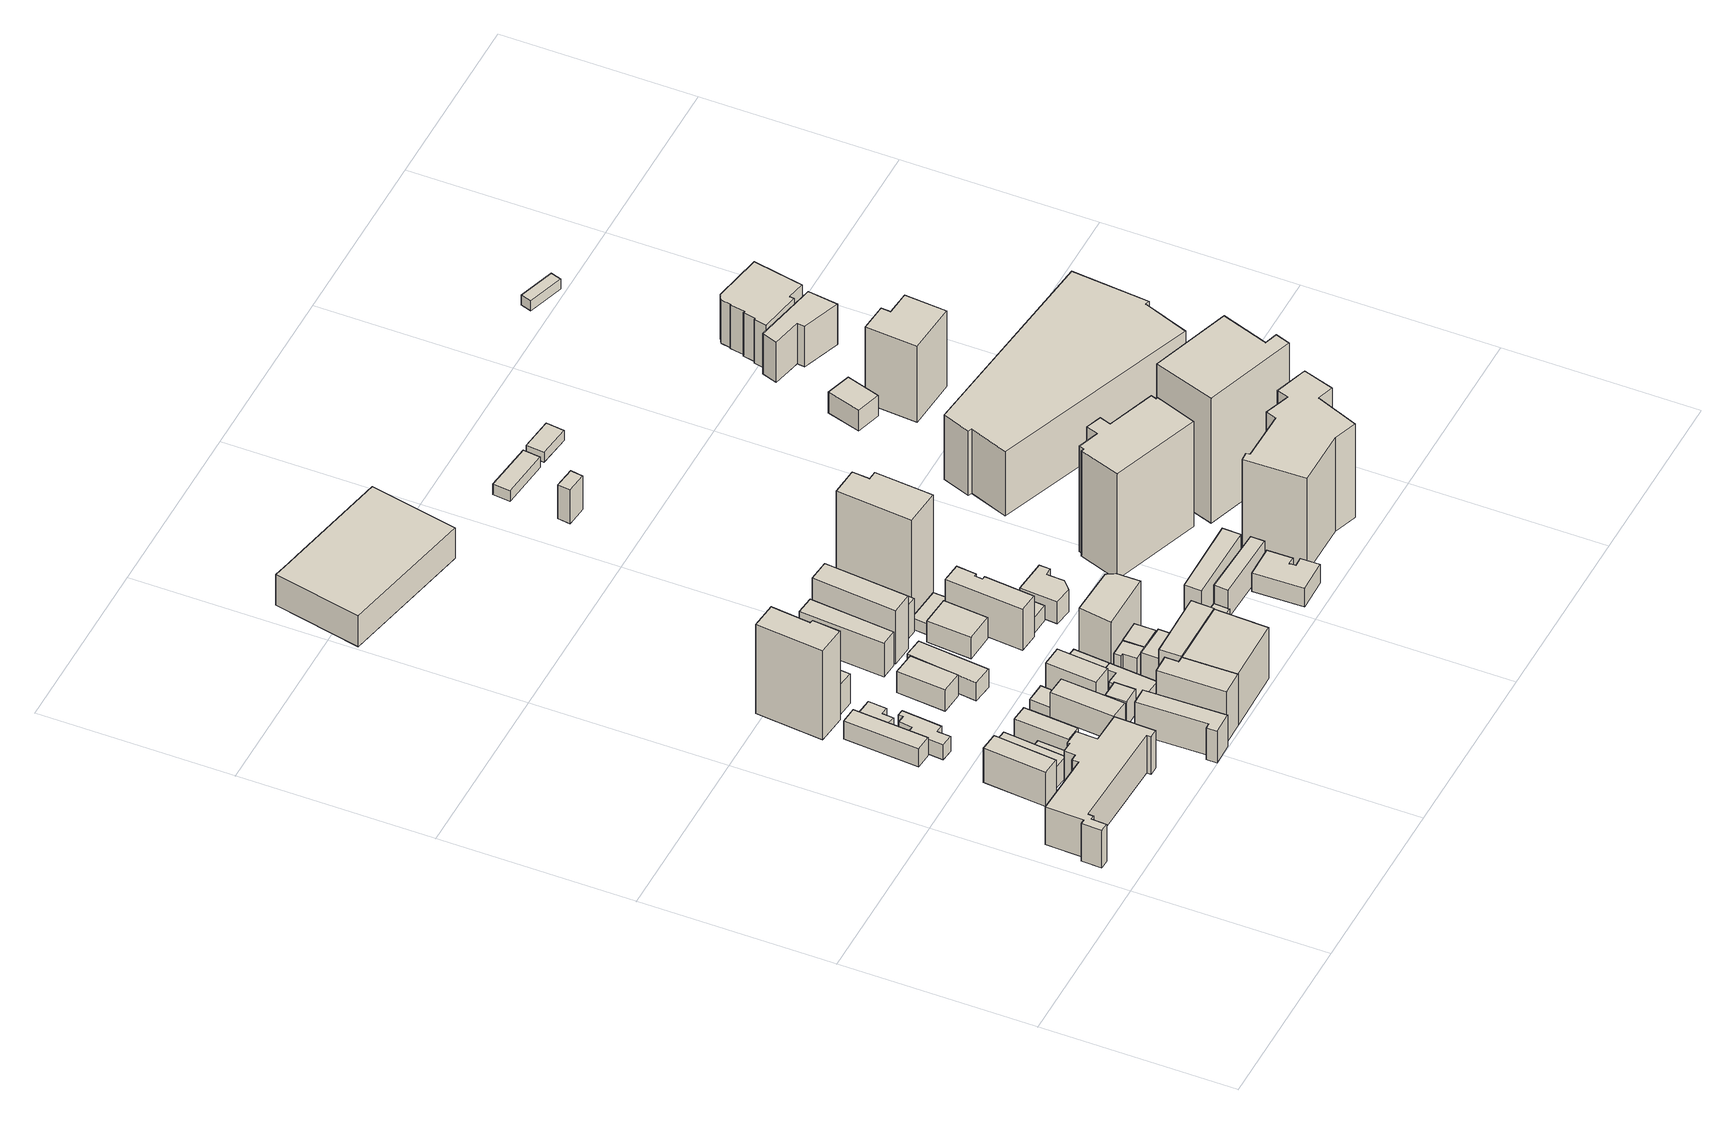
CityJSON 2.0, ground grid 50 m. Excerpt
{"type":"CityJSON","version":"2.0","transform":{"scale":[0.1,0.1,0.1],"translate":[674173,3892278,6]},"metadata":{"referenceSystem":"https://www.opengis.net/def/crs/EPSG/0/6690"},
"CityObjects":{
"building1":{"type":"Building","attributes":{"class":"3002","usage":"422","measuredHeight":11.5,"storeysAboveGround":3,"BuildingDetailAttribute.totalFloorArea":1147.74,"BuildingDetailAttribute.buildingFootprintArea":382.58,"BuildingDetailAttribute.buildingRoofEdgeArea":382.58,"BuildingDetailAttribute.urbanPlanType":"21","BuildingDetailAttribute.landUseType":"214","BuildingDetailAttribute.surveyYear":2021,"BuildingIDAttribute.prefecture":"23","BuildingIDAttribute.city":"23106"},"address":[{"country":"日本","locality":"愛知県名古屋市"}],"geometry":[{"type":"Solid","lod":"1","boundaries":[[[[0,1,2,3,4,5,6,7,8,9,10,11,12,13,14,15,16,17,18,19]],[[18,20,21,19]],[[17,22,20,18]],[[16,23,22,17]],[[15,24,23,16]],[[14,25,24,15]],[[13,26,25,14]],[[12,27,26,13]],[[11,28,27,12]],[[10,29,28,11]],[[9,30,29,10]],[[8,31,30,9]],[[7,32,31,8]],[[6,33,32,7]],[[5,34,33,6]],[[4,35,34,5]],[[3,36,35,4]],[[2,37,36,3]],[[1,38,37,2]],[[0,39,38,1]],[[19,21,39,0]],[[20,22,23,24,25,26,27,28,29,30,31,32,33,34,35,36,37,38,39,21]]]]}]},
"building2":{"type":"Building","attributes":{"class":"3001","usage":"411","measuredHeight":11.5,"storeysAboveGround":3,"BuildingDetailAttribute.totalFloorArea":236.68,"BuildingDetailAttribute.buildingFootprintArea":78.89,"BuildingDetailAttribute.buildingRoofEdgeArea":78.89,"BuildingDetailAttribute.urbanPlanType":"21","BuildingDetailAttribute.landUseType":"211","BuildingDetailAttribute.surveyYear":2021,"BuildingIDAttribute.prefecture":"23","BuildingIDAttribute.city":"23106"},"address":[{"country":"日本","locality":"愛知県名古屋市"}],"geometry":[{"type":"Solid","lod":"1","boundaries":[[[[40,41,42,43]],[[42,44,45,43]],[[41,46,44,42]],[[40,47,46,41]],[[43,45,47,40]],[[44,46,47,45]]]]}]},
"building3":{"type":"Building","attributes":{"class":"3001","usage":"411","measuredHeight":6.4,"storeysAboveGround":2,"BuildingDetailAttribute.totalFloorArea":162.41,"BuildingDetailAttribute.buildingFootprintArea":81.2,"BuildingDetailAttribute.buildingRoofEdgeArea":81.2,"BuildingDetailAttribute.urbanPlanType":"21","BuildingDetailAttribute.landUseType":"211","BuildingDetailAttribute.surveyYear":2021,"BuildingIDAttribute.prefecture":"23","BuildingIDAttribute.city":"23106"},"address":[{"country":"日本","locality":"愛知県名古屋市"}],"geometry":[{"type":"Solid","lod":"1","boundaries":[[[[48,49,50,51]],[[50,52,53,51]],[[49,54,52,50]],[[48,55,54,49]],[[51,53,55,48]],[[52,54,55,53]]]]}]},
"building4":{"type":"Building","attributes":{"class":"3001","usage":"441","measuredHeight":6.5,"storeysAboveGround":1,"BuildingDetailAttribute.totalFloorArea":85.3,"BuildingDetailAttribute.buildingFootprintArea":85.3,"BuildingDetailAttribute.buildingRoofEdgeArea":85.3,"BuildingDetailAttribute.urbanPlanType":"21","BuildingDetailAttribute.landUseType":"213","BuildingDetailAttribute.surveyYear":2021,"BuildingIDAttribute.prefecture":"23","BuildingIDAttribute.city":"23106"},"address":[{"country":"日本","locality":"愛知県名古屋市"}],"geometry":[{"type":"Solid","lod":"1","boundaries":[[[[56,57,58,59]],[[58,60,61,59]],[[57,62,60,58]],[[56,63,62,57]],[[59,61,63,56]],[[60,62,63,61]]]]}]},
"building5":{"type":"Building","attributes":{"class":"3003","usage":"422","measuredHeight":4.5,"storeysAboveGround":1,"BuildingDetailAttribute.totalFloorArea":26.8,"BuildingDetailAttribute.buildingFootprintArea":26.8,"BuildingDetailAttribute.buildingRoofEdgeArea":26.8,"BuildingDetailAttribute.urbanPlanType":"21","BuildingDetailAttribute.landUseType":"214","BuildingDetailAttribute.surveyYear":2021,"BuildingIDAttribute.prefecture":"23","BuildingIDAttribute.city":"23106"},"address":[{"country":"日本","locality":"愛知県名古屋市"}],"geometry":[{"type":"Solid","lod":"1","boundaries":[[[[64,65,66,67]],[[66,68,69,67]],[[65,70,68,66]],[[64,71,70,65]],[[67,69,71,64]],[[68,70,71,69]]]]}]},
"building6":{"type":"Building","attributes":{"class":"3001","usage":"411","measuredHeight":7.6,"storeysAboveGround":2,"BuildingDetailAttribute.totalFloorArea":111.47,"BuildingDetailAttribute.buildingFootprintArea":55.74,"BuildingDetailAttribute.buildingRoofEdgeArea":55.74,"BuildingDetailAttribute.urbanPlanType":"21","BuildingDetailAttribute.landUseType":"211","BuildingDetailAttribute.surveyYear":2021,"BuildingIDAttribute.prefecture":"23","BuildingIDAttribute.city":"23106"},"address":[{"country":"日本","locality":"愛知県名古屋市"}],"geometry":[{"type":"Solid","lod":"1","boundaries":[[[[72,73,74,75,76,77,78,79,80,81]],[[80,82,83,81]],[[79,84,82,80]],[[78,85,84,79]],[[77,86,85,78]],[[76,87,86,77]],[[75,88,87,76]],[[74,89,88,75]],[[73,90,89,74]],[[72,91,90,73]],[[81,83,91,72]],[[82,84,85,86,87,88,89,90,91,83]]]]}]},
"building7":{"type":"Building","attributes":{"class":"3001","usage":"411","measuredHeight":8.5,"storeysAboveGround":2,"BuildingDetailAttribute.totalFloorArea":123.59,"BuildingDetailAttribute.buildingFootprintArea":61.79,"BuildingDetailAttribute.buildingRoofEdgeArea":61.79,"BuildingDetailAttribute.urbanPlanType":"21","BuildingDetailAttribute.landUseType":"211","BuildingDetailAttribute.surveyYear":2021,"BuildingIDAttribute.prefecture":"23","BuildingIDAttribute.city":"23106"},"address":[{"country":"日本","locality":"愛知県名古屋市"}],"geometry":[{"type":"Solid","lod":"1","boundaries":[[[[92,93,94,95]],[[94,96,97,95]],[[93,98,96,94]],[[92,99,98,93]],[[95,97,99,92]],[[96,98,99,97]]]]}]},
"building8":{"type":"Building","attributes":{"class":"3002","usage":"412","measuredHeight":32.3,"storeysAboveGround":8,"BuildingDetailAttribute.totalFloorArea":1016.77,"BuildingDetailAttribute.buildingFootprintArea":127.1,"BuildingDetailAttribute.buildingRoofEdgeArea":127.1,"BuildingDetailAttribute.urbanPlanType":"21","BuildingDetailAttribute.landUseType":"211","BuildingDetailAttribute.surveyYear":2021,"BuildingIDAttribute.prefecture":"23","BuildingIDAttribute.city":"23106"},"address":[{"country":"日本","locality":"愛知県名古屋市"}],"geometry":[{"type":"Solid","lod":"1","boundaries":[[[[100,101,102,103,104,105]],[[104,106,107,105]],[[103,108,106,104]],[[102,109,108,103]],[[101,110,109,102]],[[100,111,110,101]],[[105,107,111,100]],[[106,108,109,110,111,107]]]]}]},
"building9":{"type":"Building","attributes":{"class":"3001","usage":"411","measuredHeight":3.4,"storeysAboveGround":2,"BuildingDetailAttribute.totalFloorArea":57.56,"BuildingDetailAttribute.buildingFootprintArea":28.78,"BuildingDetailAttribute.buildingRoofEdgeArea":28.78,"BuildingDetailAttribute.urbanPlanType":"21","BuildingDetailAttribute.landUseType":"211","BuildingDetailAttribute.surveyYear":2021,"BuildingIDAttribute.prefecture":"23","BuildingIDAttribute.city":"23106"},"address":[{"country":"日本","locality":"愛知県名古屋市"}],"geometry":[{"type":"Solid","lod":"1","boundaries":[[[[112,113,114,115,116,117]],[[116,118,119,117]],[[115,120,118,116]],[[114,121,120,115]],[[113,122,121,114]],[[112,123,122,113]],[[117,119,123,112]],[[118,120,121,122,123,119]]]]}]},
"building10":{"type":"Building","attributes":{"class":"3001","usage":"413","measuredHeight":9.7,"storeysAboveGround":2,"BuildingDetailAttribute.totalFloorArea":197.04,"BuildingDetailAttribute.buildingFootprintArea":98.52,"BuildingDetailAttribute.buildingRoofEdgeArea":98.52,"BuildingDetailAttribute.urbanPlanType":"21","BuildingDetailAttribute.landUseType":"212","BuildingDetailAttribute.surveyYear":2021,"BuildingIDAttribute.prefecture":"23","BuildingIDAttribute.city":"23106"},"address":[{"country":"日本","locality":"愛知県名古屋市"}],"geometry":[{"type":"Solid","lod":"1","boundaries":[[[[124,125,126,127,128,129]],[[128,130,131,129]],[[127,132,130,128]],[[126,133,132,127]],[[125,134,133,126]],[[124,135,134,125]],[[129,131,135,124]],[[130,132,133,134,135,131]]]]}]},
"building11":{"type":"Building","attributes":{"class":"3001","usage":"411","measuredHeight":18.2,"storeysAboveGround":3,"BuildingDetailAttribute.totalFloorArea":221.26,"BuildingDetailAttribute.buildingFootprintArea":73.75,"BuildingDetailAttribute.buildingRoofEdgeArea":73.75,"BuildingDetailAttribute.urbanPlanType":"21","BuildingDetailAttribute.landUseType":"211","BuildingDetailAttribute.surveyYear":2021,"BuildingIDAttribute.prefecture":"23","BuildingIDAttribute.city":"23106"},"address":[{"country":"日本","locality":"愛知県名古屋市"}],"geometry":[{"type":"Solid","lod":"1","boundaries":[[[[136,137,138,139]],[[138,140,141,139]],[[137,142,140,138]],[[136,143,142,137]],[[139,141,143,136]],[[140,142,143,141]]]]}]},
"building12":{"type":"Building","attributes":{"class":"3001","usage":"411","measuredHeight":9.6,"storeysAboveGround":2,"BuildingDetailAttribute.totalFloorArea":174.64,"BuildingDetailAttribute.buildingFootprintArea":87.32,"BuildingDetailAttribute.buildingRoofEdgeArea":87.32,"BuildingDetailAttribute.urbanPlanType":"21","BuildingDetailAttribute.landUseType":"211","BuildingDetailAttribute.surveyYear":2021,"BuildingIDAttribute.prefecture":"23","BuildingIDAttribute.city":"23106"},"address":[{"country":"日本","locality":"愛知県名古屋市"}],"geometry":[{"type":"Solid","lod":"1","boundaries":[[[[144,145,146,147]],[[146,148,149,147]],[[145,150,148,146]],[[144,151,150,145]],[[147,149,151,144]],[[148,150,151,149]]]]}]},
"building13":{"type":"Building","attributes":{"class":"3001","usage":"413","measuredHeight":7.6,"storeysAboveGround":2,"BuildingDetailAttribute.totalFloorArea":50.45,"BuildingDetailAttribute.buildingFootprintArea":25.23,"BuildingDetailAttribute.buildingRoofEdgeArea":25.23,"BuildingDetailAttribute.urbanPlanType":"21","BuildingDetailAttribute.landUseType":"212","BuildingDetailAttribute.surveyYear":2021,"BuildingIDAttribute.prefecture":"23","BuildingIDAttribute.city":"23106"},"address":[{"country":"日本","locality":"愛知県名古屋市"}],"geometry":[{"type":"Solid","lod":"1","boundaries":[[[[152,153,154,155]],[[154,156,157,155]],[[153,158,156,154]],[[152,159,158,153]],[[155,157,159,152]],[[156,158,159,157]]]]}]},
"building14":{"type":"Building","attributes":{"class":"9999","usage":"401","measuredHeight":21.7,"storeysAboveGround":4,"BuildingDetailAttribute.totalFloorArea":433.8,"BuildingDetailAttribute.buildingFootprintArea":108.45,"BuildingDetailAttribute.buildingRoofEdgeArea":452.43,"BuildingDetailAttribute.urbanPlanType":"21","BuildingDetailAttribute.landUseType":"212","BuildingDetailAttribute.surveyYear":2021,"BuildingIDAttribute.prefecture":"23","BuildingIDAttribute.city":"23106"},"address":[{"country":"日本","locality":"愛知県名古屋市"}],"geometry":[{"type":"Solid","lod":"1","boundaries":[[[[160,161,162,163,164,165]],[[164,166,167,165]],[[163,168,166,164]],[[162,169,168,163]],[[161,170,169,162]],[[160,171,170,161]],[[165,167,171,160]],[[166,168,169,170,171,167]]]]}]},
"building15":{"type":"Building","attributes":{"class":"9999","usage":"411","measuredHeight":7.6,"storeysAboveGround":1,"BuildingDetailAttribute.totalFloorArea":28.28,"BuildingDetailAttribute.buildingFootprintArea":28.28,"BuildingDetailAttribute.buildingRoofEdgeArea":28.28,"BuildingDetailAttribute.urbanPlanType":"21","BuildingDetailAttribute.landUseType":"211","BuildingDetailAttribute.surveyYear":2021,"BuildingIDAttribute.prefecture":"23","BuildingIDAttribute.city":"23106"},"address":[{"country":"日本","locality":"愛知県名古屋市"}],"geometry":[{"type":"Solid","lod":"1","boundaries":[[[[144,147,172,173]],[[172,174,175,173]],[[147,176,174,172]],[[144,177,176,147]],[[173,175,177,144]],[[174,176,177,175]]]]}]},
"building16":{"type":"Building","attributes":{"class":"3001","usage":"411","measuredHeight":8.5,"storeysAboveGround":2,"BuildingDetailAttribute.totalFloorArea":149.69,"BuildingDetailAttribute.buildingFootprintArea":74.85,"BuildingDetailAttribute.buildingRoofEdgeArea":74.85,"BuildingDetailAttribute.urbanPlanType":"21","BuildingDetailAttribute.landUseType":"211","BuildingDetailAttribute.surveyYear":2021,"BuildingIDAttribute.prefecture":"23","BuildingIDAttribute.city":"23106"},"address":[{"country":"日本","locality":"愛知県名古屋市"}],"geometry":[{"type":"Solid","lod":"1","boundaries":[[[[178,179,180,181]],[[180,182,183,181]],[[179,184,182,180]],[[178,185,184,179]],[[181,183,185,178]],[[182,184,185,183]]]]}]},
"building17":{"type":"Building","attributes":{"class":"3001","usage":"413","measuredHeight":10.7,"storeysAboveGround":3,"BuildingDetailAttribute.totalFloorArea":212.33,"BuildingDetailAttribute.buildingFootprintArea":70.78,"BuildingDetailAttribute.buildingRoofEdgeArea":70.78,"BuildingDetailAttribute.urbanPlanType":"21","BuildingDetailAttribute.landUseType":"212","BuildingDetailAttribute.surveyYear":2021,"BuildingIDAttribute.prefecture":"23","BuildingIDAttribute.city":"23106"},"address":[{"country":"日本","locality":"愛知県名古屋市"}],"geometry":[{"type":"Solid","lod":"1","boundaries":[[[[186,187,188,189]],[[188,190,191,189]],[[187,192,190,188]],[[186,193,192,187]],[[189,191,193,186]],[[190,192,193,191]]]]}]},
"building18":{"type":"Building","attributes":{"class":"3001","usage":"454","measuredHeight":6.6,"storeysAboveGround":2,"BuildingDetailAttribute.totalFloorArea":190.48,"BuildingDetailAttribute.buildingFootprintArea":95.24,"BuildingDetailAttribute.buildingRoofEdgeArea":95.24,"BuildingDetailAttribute.urbanPlanType":"21","BuildingDetailAttribute.landUseType":"223","BuildingDetailAttribute.surveyYear":2021,"BuildingIDAttribute.prefecture":"23","BuildingIDAttribute.city":"23106"},"address":[{"country":"日本","locality":"愛知県名古屋市"}],"geometry":[{"type":"Solid","lod":"1","boundaries":[[[[194,195,196,197]],[[196,198,199,197]],[[195,200,198,196]],[[194,201,200,195]],[[197,199,201,194]],[[198,200,201,199]]]]}]},
"building19":{"type":"Building","attributes":{"class":"9999","usage":"411","measuredHeight":10.7,"storeysAboveGround":1,"BuildingDetailAttribute.totalFloorArea":70.81,"BuildingDetailAttribute.buildingFootprintArea":70.81,"BuildingDetailAttribute.buildingRoofEdgeArea":124.19,"BuildingDetailAttribute.urbanPlanType":"21","BuildingDetailAttribute.landUseType":"211","BuildingDetailAttribute.surveyYear":2021,"BuildingIDAttribute.prefecture":"23","BuildingIDAttribute.city":"23106"},"address":[{"country":"日本","locality":"愛知県名古屋市"}],"geometry":[{"type":"Solid","lod":"1","boundaries":[[[[202,203,204,205,206,207,208,209]],[[208,210,211,209]],[[207,212,210,208]],[[206,213,212,207]],[[205,214,213,206]],[[204,215,214,205]],[[203,216,215,204]],[[202,217,216,203]],[[209,211,217,202]],[[210,212,213,214,215,216,217,211]]]]}]},
"building20":{"type":"Building","attributes":{"class":"3002","usage":"401","measuredHeight":21.7,"storeysAboveGround":5,"BuildingDetailAttribute.totalFloorArea":1204.54,"BuildingDetailAttribute.buildingFootprintArea":240.91,"BuildingDetailAttribute.buildingRoofEdgeArea":452.43,"BuildingDetailAttribute.urbanPlanType":"21","BuildingDetailAttribute.landUseType":"212","BuildingDetailAttribute.surveyYear":2021,"BuildingIDAttribute.prefecture":"23","BuildingIDAttribute.city":"23106"},"address":[{"country":"日本","locality":"愛知県名古屋市"}],"geometry":[{"type":"Solid","lod":"1","boundaries":[[[[165,218,219,160]],[[219,220,171,160]],[[218,221,220,219]],[[165,167,221,218]],[[160,171,167,165]],[[220,221,167,171]]]]}]},
"building21":{"type":"Building","attributes":{"class":"3002","usage":"401","measuredHeight":12.3,"storeysAboveGround":3,"BuildingDetailAttribute.totalFloorArea":305.67,"BuildingDetailAttribute.buildingFootprintArea":101.89,"BuildingDetailAttribute.buildingRoofEdgeArea":101.89,"BuildingDetailAttribute.urbanPlanType":"21","BuildingDetailAttribute.landUseType":"212","BuildingDetailAttribute.surveyYear":2021,"BuildingIDAttribute.prefecture":"23","BuildingIDAttribute.city":"23106"},"address":[{"country":"日本","locality":"愛知県名古屋市"}],"geometry":[{"type":"Solid","lod":"1","boundaries":[[[[222,223,224,225]],[[224,226,227,225]],[[223,228,226,224]],[[222,229,228,223]],[[225,227,229,222]],[[226,228,229,227]]]]}]},
"building22":{"type":"Building","attributes":{"class":"3001","usage":"411","measuredHeight":10.7,"storeysAboveGround":2,"BuildingDetailAttribute.totalFloorArea":106.76,"BuildingDetailAttribute.buildingFootprintArea":53.38,"BuildingDetailAttribute.buildingRoofEdgeArea":124.19,"BuildingDetailAttribute.urbanPlanType":"21","BuildingDetailAttribute.landUseType":"211","BuildingDetailAttribute.surveyYear":2021,"BuildingIDAttribute.prefecture":"23","BuildingIDAttribute.city":"23106"},"address":[{"country":"日本","locality":"愛知県名古屋市"}],"geometry":[{"type":"Solid","lod":"1","boundaries":[[[[208,230,231,232,209]],[[232,233,211,209]],[[231,234,233,232]],[[230,235,234,231]],[[208,210,235,230]],[[209,211,210,208]],[[233,234,235,210,211]]]]}]},
"building23":{"type":"Building","attributes":{"class":"9999","usage":"401","measuredHeight":21.7,"storeysAboveGround":5,"BuildingDetailAttribute.totalFloorArea":515.39,"BuildingDetailAttribute.buildingFootprintArea":103.08,"BuildingDetailAttribute.buildingRoofEdgeArea":452.43,"BuildingDetailAttribute.urbanPlanType":"21","BuildingDetailAttribute.landUseType":"223","BuildingDetailAttribute.surveyYear":2021,"BuildingIDAttribute.prefecture":"23","BuildingIDAttribute.city":"23106"},"address":[{"country":"日本","locality":"愛知県名古屋市"}],"geometry":[{"type":"Solid","lod":"1","boundaries":[[[[236,237,238,239]],[[238,240,241,239]],[[237,242,240,238]],[[236,243,242,237]],[[239,241,243,236]],[[240,242,243,241]]]]}]},
"building24":{"type":"Building","attributes":{"class":"3002","usage":"411","measuredHeight":10.5,"storeysAboveGround":3,"BuildingDetailAttribute.totalFloorArea":153.16,"BuildingDetailAttribute.buildingFootprintArea":51.05,"BuildingDetailAttribute.buildingRoofEdgeArea":51.05,"BuildingDetailAttribute.urbanPlanType":"21","BuildingDetailAttribute.landUseType":"211","BuildingDetailAttribute.surveyYear":2021,"BuildingIDAttribute.prefecture":"23","BuildingIDAttribute.city":"23106"},"address":[{"country":"日本","locality":"愛知県名古屋市"}],"geometry":[{"type":"Solid","lod":"1","boundaries":[[[[244,245,246,247]],[[246,248,249,247]],[[245,250,248,246]],[[244,251,250,245]],[[247,249,251,244]],[[248,250,251,249]]]]}]},
"building25":{"type":"Building","attributes":{"class":"3001","usage":"411","measuredHeight":11.6,"storeysAboveGround":1,"BuildingDetailAttribute.totalFloorArea":23.71,"BuildingDetailAttribute.buildingFootprintArea":23.71,"BuildingDetailAttribute.buildingRoofEdgeArea":57.49,"BuildingDetailAttribute.urbanPlanType":"21","BuildingDetailAttribute.landUseType":"211","BuildingDetailAttribute.surveyYear":2021,"BuildingIDAttribute.prefecture":"23","BuildingIDAttribute.city":"23106"},"address":[{"country":"日本","locality":"愛知県名古屋市"}],"geometry":[{"type":"Solid","lod":"1","boundaries":[[[[252,253,254,255,256,257]],[[256,258,259,257]],[[255,260,258,256]],[[254,261,260,255]],[[253,262,261,254]],[[252,263,262,253]],[[257,259,263,252]],[[258,260,261,262,263,259]]]]}]},
"building26":{"type":"Building","attributes":{"class":"3002","usage":"412","measuredHeight":16.3,"storeysAboveGround":5,"BuildingDetailAttribute.totalFloorArea":627.21,"BuildingDetailAttribute.buildingFootprintArea":125.44,"BuildingDetailAttribute.buildingRoofEdgeArea":125.44,"BuildingDetailAttribute.urbanPlanType":"21","BuildingDetailAttribute.landUseType":"211","BuildingDetailAttribute.surveyYear":2021,"BuildingIDAttribute.prefecture":"23","BuildingIDAttribute.city":"23106"},"address":[{"country":"日本","locality":"愛知県名古屋市中区千代田二丁目７１２"}],"geometry":[{"type":"Solid","lod":"1","boundaries":[[[[264,265,266,267]],[[266,268,269,267]],[[265,270,268,266]],[[264,271,270,265]],[[267,269,271,264]],[[268,270,271,269]]]]}]},
"building27":{"type":"Building","attributes":{"class":"3002","usage":"411","measuredHeight":6.5,"storeysAboveGround":2,"BuildingDetailAttribute.totalFloorArea":179.85,"BuildingDetailAttribute.buildingFootprintArea":89.93,"BuildingDetailAttribute.buildingRoofEdgeArea":89.93,"BuildingDetailAttribute.urbanPlanType":"21","BuildingDetailAttribute.landUseType":"211","BuildingDetailAttribute.surveyYear":2021,"BuildingIDAttribute.prefecture":"23","BuildingIDAttribute.city":"23106"},"address":[{"country":"日本","locality":"愛知県名古屋市"}],"geometry":[{"type":"Solid","lod":"1","boundaries":[[[[272,273,274,275]],[[274,276,277,275]],[[273,278,276,274]],[[272,279,278,273]],[[275,277,279,272]],[[276,278,279,277]]]]}]},
"building28":{"type":"Building","attributes":{"class":"3001","usage":"411","measuredHeight":11.6,"storeysAboveGround":2,"BuildingDetailAttribute.totalFloorArea":67.57,"BuildingDetailAttribute.buildingFootprintArea":33.78,"BuildingDetailAttribute.buildingRoofEdgeArea":57.49,"BuildingDetailAttribute.urbanPlanType":"21","BuildingDetailAttribute.landUseType":"211","BuildingDetailAttribute.surveyYear":2021,"BuildingIDAttribute.prefecture":"23","BuildingIDAttribute.city":"23106"},"address":[{"country":"日本","locality":"愛知県名古屋市"}],"geometry":[{"type":"Solid","lod":"1","boundaries":[[[[280,281,282,283]],[[282,284,285,283]],[[281,286,284,282]],[[280,287,286,281]],[[283,285,287,280]],[[284,286,287,285]]]]}]},
"building29":{"type":"Building","attributes":{"class":"3002","usage":"422","measuredHeight":13.4,"storeysAboveGround":2,"BuildingDetailAttribute.totalFloorArea":1711.5,"BuildingDetailAttribute.buildingFootprintArea":855.75,"BuildingDetailAttribute.buildingRoofEdgeArea":855.75,"BuildingDetailAttribute.urbanPlanType":"21","BuildingDetailAttribute.landUseType":"214","BuildingDetailAttribute.surveyYear":2021,"BuildingIDAttribute.prefecture":"23","BuildingIDAttribute.city":"23106"},"address":[{"country":"日本","locality":"愛知県名古屋市"}],"geometry":[{"type":"Solid","lod":"1","boundaries":[[[[288,289,290,291,292,293]],[[292,294,295,293]],[[291,296,294,292]],[[290,297,296,291]],[[289,298,297,290]],[[288,299,298,289]],[[293,295,299,288]],[[294,296,297,298,299,295]]]]}]},
"building30":{"type":"Building","attributes":{"class":"3002","usage":"411","measuredHeight":10.3,"storeysAboveGround":3,"BuildingDetailAttribute.totalFloorArea":199.29,"BuildingDetailAttribute.buildingFootprintArea":66.43,"BuildingDetailAttribute.buildingRoofEdgeArea":66.43,"BuildingDetailAttribute.urbanPlanType":"21","BuildingDetailAttribute.landUseType":"211","BuildingDetailAttribute.surveyYear":2021,"BuildingIDAttribute.prefecture":"23","BuildingIDAttribute.city":"23106"},"address":[{"country":"日本","locality":"愛知県名古屋市"}],"geometry":[{"type":"Solid","lod":"1","boundaries":[[[[300,301,302,303]],[[302,304,305,303]],[[301,306,304,302]],[[300,307,306,301]],[[303,305,307,300]],[[304,306,307,305]]]]}]},
"building31":{"type":"Building","attributes":{"class":"3002","usage":"401","measuredHeight":19.7,"storeysAboveGround":4,"BuildingDetailAttribute.totalFloorArea":492.07,"BuildingDetailAttribute.buildingFootprintArea":123.02,"BuildingDetailAttribute.buildingRoofEdgeArea":123.02,"BuildingDetailAttribute.urbanPlanType":"21","BuildingDetailAttribute.landUseType":"212","BuildingDetailAttribute.surveyYear":2021,"BuildingIDAttribute.prefecture":"23","BuildingIDAttribute.city":"23106"},"address":[{"country":"日本","locality":"愛知県名古屋市"}],"geometry":[{"type":"Solid","lod":"1","boundaries":[[[[308,309,310,311,312]],[[311,313,314,312]],[[310,315,313,311]],[[309,316,315,310]],[[308,317,316,309]],[[312,314,317,308]],[[313,315,316,317,314]]]]}]},
"building32":{"type":"Building","attributes":{"class":"3002","usage":"412","measuredHeight":12.6,"storeysAboveGround":4,"BuildingDetailAttribute.totalFloorArea":410.7,"BuildingDetailAttribute.buildingFootprintArea":102.68,"BuildingDetailAttribute.buildingRoofEdgeArea":102.68,"BuildingDetailAttribute.urbanPlanType":"21","BuildingDetailAttribute.landUseType":"211","BuildingDetailAttribute.surveyYear":2021,"BuildingIDAttribute.prefecture":"23","BuildingIDAttribute.city":"23106"},"address":[{"country":"日本","locality":"愛知県名古屋市"}],"geometry":[{"type":"Solid","lod":"1","boundaries":[[[[318,319,320,321,322,323,324,325]],[[324,326,327,325]],[[323,328,326,324]],[[322,329,328,323]],[[321,330,329,322]],[[320,331,330,321]],[[319,332,331,320]],[[318,333,332,319]],[[325,327,333,318]],[[326,328,329,330,331,332,333,327]]]]}]},
"building33":{"type":"Building","attributes":{"class":"3003","usage":"412","measuredHeight":33.4,"storeysAboveGround":1,"BuildingDetailAttribute.totalFloorArea":42.65,"BuildingDetailAttribute.buildingFootprintArea":42.65,"BuildingDetailAttribute.buildingRoofEdgeArea":42.65,"BuildingDetailAttribute.urbanPlanType":"21","BuildingDetailAttribute.landUseType":"211","BuildingDetailAttribute.surveyYear":2021,"BuildingIDAttribute.prefecture":"23","BuildingIDAttribute.city":"23106"},"address":[{"country":"日本","locality":"愛知県名古屋市"}],"geometry":[{"type":"Solid","lod":"1","boundaries":[[[[334,335,336,337,338]],[[337,339,340,338]],[[336,341,339,337]],[[335,342,341,336]],[[334,343,342,335]],[[338,340,343,334]],[[339,341,342,343,340]]]]}]},
"building34":{"type":"Building","attributes":{"class":"3001","usage":"411","measuredHeight":11.6,"storeysAboveGround":2,"BuildingDetailAttribute.totalFloorArea":169.86,"BuildingDetailAttribute.buildingFootprintArea":84.93,"BuildingDetailAttribute.buildingRoofEdgeArea":84.93,"BuildingDetailAttribute.urbanPlanType":"21","BuildingDetailAttribute.landUseType":"211","BuildingDetailAttribute.surveyYear":2021,"BuildingIDAttribute.prefecture":"23","BuildingIDAttribute.city":"23106"},"address":[{"country":"日本","locality":"愛知県名古屋市"}],"geometry":[{"type":"Solid","lod":"1","boundaries":[[[[344,345,346,347]],[[346,348,349,347]],[[345,350,348,346]],[[344,351,350,345]],[[347,349,351,344]],[[348,350,351,349]]]]}]},
"building35":{"type":"Building","attributes":{"class":"3002","usage":"412","measuredHeight":34.3,"storeysAboveGround":11,"BuildingDetailAttribute.totalFloorArea":2014.98,"BuildingDetailAttribute.buildingFootprintArea":183.18,"BuildingDetailAttribute.buildingRoofEdgeArea":183.18,"BuildingDetailAttribute.urbanPlanType":"21","BuildingDetailAttribute.landUseType":"211","BuildingDetailAttribute.surveyYear":2021,"BuildingIDAttribute.prefecture":"23","BuildingIDAttribute.city":"23106"},"address":[{"country":"日本","locality":"愛知県名古屋市中区千代田二丁目７１４"}],"geometry":[{"type":"Solid","lod":"1","boundaries":[[[[352,353,354,355,356,357]],[[356,358,359,357]],[[355,360,358,356]],[[354,361,360,355]],[[353,362,361,354]],[[352,363,362,353]],[[357,359,363,352]],[[358,360,361,362,363,359]]]]}]},
"building36":{"type":"Building","attributes":{"class":"3001","usage":"411","measuredHeight":7.6,"storeysAboveGround":1,"BuildingDetailAttribute.totalFloorArea":16.69,"BuildingDetailAttribute.buildingFootprintArea":16.69,"BuildingDetailAttribute.buildingRoofEdgeArea":16.69,"BuildingDetailAttribute.urbanPlanType":"21","BuildingDetailAttribute.landUseType":"211","BuildingDetailAttribute.surveyYear":2021,"BuildingIDAttribute.prefecture":"23","BuildingIDAttribute.city":"23106"},"address":[{"country":"日本","locality":"愛知県名古屋市"}],"geometry":[{"type":"Solid","lod":"1","boundaries":[[[[364,365,366,367,368]],[[367,369,370,368]],[[366,371,369,367]],[[365,372,371,366]],[[364,373,372,365]],[[368,370,373,364]],[[369,371,372,373,370]]]]}]},
"building37":{"type":"Building","attributes":{"class":"3001","usage":"411","measuredHeight":7.7,"storeysAboveGround":2,"BuildingDetailAttribute.totalFloorArea":144.06,"BuildingDetailAttribute.buildingFootprintArea":72.03,"BuildingDetailAttribute.buildingRoofEdgeArea":72.03,"BuildingDetailAttribute.urbanPlanType":"21","BuildingDetailAttribute.landUseType":"223","BuildingDetailAttribute.surveyYear":2021,"BuildingIDAttribute.prefecture":"23","BuildingIDAttribute.city":"23106"},"address":[{"country":"日本","locality":"愛知県名古屋市"}],"geometry":[{"type":"Solid","lod":"1","boundaries":[[[[374,375,376,377,378,379,380]],[[379,381,382,380]],[[378,383,381,379]],[[377,384,383,378]],[[376,385,384,377]],[[375,386,385,376]],[[374,387,386,375]],[[380,382,387,374]],[[381,383,384,385,386,387,382]]]]}]},
"building38":{"type":"Building","attributes":{"class":"3001","usage":"411","measuredHeight":9.4,"storeysAboveGround":3,"BuildingDetailAttribute.totalFloorArea":203.42,"BuildingDetailAttribute.buildingFootprintArea":67.81,"BuildingDetailAttribute.buildingRoofEdgeArea":67.81,"BuildingDetailAttribute.urbanPlanType":"21","BuildingDetailAttribute.landUseType":"211","BuildingDetailAttribute.surveyYear":2021,"BuildingIDAttribute.prefecture":"23","BuildingIDAttribute.city":"23106"},"address":[{"country":"日本","locality":"愛知県名古屋市"}],"geometry":[{"type":"Solid","lod":"1","boundaries":[[[[388,389,390,391]],[[390,392,393,391]],[[389,394,392,390]],[[388,395,394,389]],[[391,393,395,388]],[[392,394,395,393]]]]}]},
"building39":{"type":"Building","attributes":{"class":"3001","usage":"411","measuredHeight":9.5,"storeysAboveGround":3,"BuildingDetailAttribute.totalFloorArea":292.12,"BuildingDetailAttribute.buildingFootprintArea":97.37,"BuildingDetailAttribute.buildingRoofEdgeArea":97.37,"BuildingDetailAttribute.urbanPlanType":"21","BuildingDetailAttribute.landUseType":"211","BuildingDetailAttribute.surveyYear":2021,"BuildingIDAttribute.prefecture":"23","BuildingIDAttribute.city":"23106"},"address":[{"country":"日本","locality":"愛知県名古屋市"}],"geometry":[{"type":"Solid","lod":"1","boundaries":[[[[396,397,398,399]],[[398,400,401,399]],[[397,402,400,398]],[[396,403,402,397]],[[399,401,403,396]],[[400,402,403,401]]]]}]},
"building40":{"type":"Building","attributes":{"class":"3001","usage":"411","measuredHeight":9.6,"storeysAboveGround":3,"BuildingDetailAttribute.totalFloorArea":201.04,"BuildingDetailAttribute.buildingFootprintArea":67.01,"BuildingDetailAttribute.buildingRoofEdgeArea":67.01,"BuildingDetailAttribute.urbanPlanType":"21","BuildingDetailAttribute.landUseType":"211","BuildingDetailAttribute.surveyYear":2021,"BuildingIDAttribute.prefecture":"23","BuildingIDAttribute.city":"23106"},"address":[{"country":"日本","locality":"愛知県名古屋市"}],"geometry":[{"type":"Solid","lod":"1","boundaries":[[[[404,368,367,405]],[[367,406,407,405]],[[368,408,406,367]],[[404,409,408,368]],[[405,407,409,404]],[[406,408,409,407]]]]}]},
"building41":{"type":"Building","attributes":{"class":"3001","usage":"441","measuredHeight":7.2,"storeysAboveGround":1,"BuildingDetailAttribute.totalFloorArea":107.38,"BuildingDetailAttribute.buildingFootprintArea":107.38,"BuildingDetailAttribute.buildingRoofEdgeArea":107.38,"BuildingDetailAttribute.urbanPlanType":"21","BuildingDetailAttribute.landUseType":"213","BuildingDetailAttribute.surveyYear":2021,"BuildingIDAttribute.prefecture":"23","BuildingIDAttribute.city":"23106"},"address":[{"country":"日本","locality":"愛知県名古屋市"}],"geometry":[{"type":"Solid","lod":"1","boundaries":[[[[410,411,412,413,414,415,416,417,418]],[[417,419,420,418]],[[416,421,419,417]],[[415,422,421,416]],[[414,423,422,415]],[[413,424,423,414]],[[412,425,424,413]],[[411,426,425,412]],[[410,427,426,411]],[[418,420,427,410]],[[419,421,422,423,424,425,426,427,420]]]]}]},
"building42":{"type":"Building","attributes":{"class":"3001","usage":"461","measuredHeight":10.4,"storeysAboveGround":9999,"BuildingDetailAttribute.totalFloorArea":-9999,"BuildingDetailAttribute.buildingFootprintArea":-9999,"BuildingDetailAttribute.buildingRoofEdgeArea":17.92,"BuildingDetailAttribute.urbanPlanType":"21","BuildingDetailAttribute.landUseType":"217","BuildingDetailAttribute.surveyYear":2021,"BuildingIDAttribute.prefecture":"23","BuildingIDAttribute.city":"23106"},"geometry":[{"type":"Solid","lod":"1","boundaries":[[[[428,429,430,431]],[[430,432,433,431]],[[429,434,432,430]],[[428,435,434,429]],[[431,433,435,428]],[[432,434,435,433]]]]}]},
"building43":{"type":"Building","attributes":{"class":"3001","usage":"411","measuredHeight":7.4,"storeysAboveGround":2,"BuildingDetailAttribute.totalFloorArea":147.14,"BuildingDetailAttribute.buildingFootprintArea":73.57,"BuildingDetailAttribute.buildingRoofEdgeArea":73.57,"BuildingDetailAttribute.urbanPlanType":"21","BuildingDetailAttribute.landUseType":"211","BuildingDetailAttribute.surveyYear":2021,"BuildingIDAttribute.prefecture":"23","BuildingIDAttribute.city":"23106"},"address":[{"country":"日本","locality":"愛知県名古屋市中区千代田二丁目７１７－１"}],"geometry":[{"type":"Solid","lod":"1","boundaries":[[[[436,437,438,439]],[[438,440,441,439]],[[437,442,440,438]],[[436,443,442,437]],[[439,441,443,436]],[[440,442,443,441]]]]}]},
"building44":{"type":"Building","attributes":{"class":"3001","usage":"422","measuredHeight":6.3,"storeysAboveGround":1,"BuildingDetailAttribute.totalFloorArea":59.29,"BuildingDetailAttribute.buildingFootprintArea":59.29,"BuildingDetailAttribute.buildingRoofEdgeArea":59.29,"BuildingDetailAttribute.urbanPlanType":"21","BuildingDetailAttribute.landUseType":"214","BuildingDetailAttribute.surveyYear":2021,"BuildingIDAttribute.prefecture":"23","BuildingIDAttribute.city":"23106"},"address":[{"country":"日本","locality":"愛知県名古屋市"}],"geometry":[{"type":"Solid","lod":"1","boundaries":[[[[444,445,446,447]],[[446,448,449,447]],[[445,450,448,446]],[[444,451,450,445]],[[447,449,451,444]],[[448,450,451,449]]]]}]},
"building45":{"type":"Building","attributes":{"class":"3002","usage":"412","measuredHeight":32.4,"storeysAboveGround":11,"BuildingDetailAttribute.totalFloorArea":3620.18,"BuildingDetailAttribute.buildingFootprintArea":329.11,"BuildingDetailAttribute.buildingRoofEdgeArea":329.11,"BuildingDetailAttribute.urbanPlanType":"21","BuildingDetailAttribute.landUseType":"211","BuildingDetailAttribute.surveyYear":2021,"BuildingIDAttribute.prefecture":"23","BuildingIDAttribute.city":"23106"},"address":[{"country":"日本","locality":"愛知県名古屋市中区千代田二丁目８０１の一部"}],"geometry":[{"type":"Solid","lod":"1","boundaries":[[[[452,453,454,455,456,457,458,459,460,461,462,463]],[[462,464,465,463]],[[461,466,464,462]],[[460,467,466,461]],[[459,468,467,460]],[[458,469,468,459]],[[457,470,469,458]],[[456,471,470,457]],[[455,472,471,456]],[[454,473,472,455]],[[453,474,473,454]],[[452,475,474,453]],[[463,465,475,452]],[[464,466,467,468,469,470,471,472,473,474,475,465]]]]}]},
"building46":{"type":"Building","attributes":{"class":"3001","usage":"422","measuredHeight":6.2,"storeysAboveGround":1,"BuildingDetailAttribute.totalFloorArea":41.56,"BuildingDetailAttribute.buildingFootprintArea":41.56,"BuildingDetailAttribute.buildingRoofEdgeArea":41.56,"BuildingDetailAttribute.urbanPlanType":"21","BuildingDetailAttribute.landUseType":"214","BuildingDetailAttribute.surveyYear":2021,"BuildingIDAttribute.prefecture":"23","BuildingIDAttribute.city":"23106"},"address":[{"country":"日本","locality":"愛知県名古屋市"}],"geometry":[{"type":"Solid","lod":"1","boundaries":[[[[476,477,478,479]],[[478,480,481,479]],[[477,482,480,478]],[[476,483,482,477]],[[479,481,483,476]],[[480,482,483,481]]]]}]},
"building47":{"type":"Building","attributes":{"class":"3002","usage":"412","measuredHeight":35.8,"storeysAboveGround":10,"BuildingDetailAttribute.totalFloorArea":4485.62,"BuildingDetailAttribute.buildingFootprintArea":448.56,"BuildingDetailAttribute.buildingRoofEdgeArea":448.56,"BuildingDetailAttribute.urbanPlanType":"21","BuildingDetailAttribute.landUseType":"211","BuildingDetailAttribute.surveyYear":2021,"BuildingIDAttribute.prefecture":"23","BuildingIDAttribute.city":"23106"},"address":[{"country":"日本","locality":"愛知県名古屋市"}],"geometry":[{"type":"Solid","lod":"1","boundaries":[[[[484,485,486,487,488,489,490,491,492,493,494,495,496]],[[495,497,498,496]],[[494,499,497,495]],[[493,500,499,494]],[[492,501,500,493]],[[491,502,501,492]],[[490,503,502,491]],[[489,504,503,490]],[[488,505,504,489]],[[487,506,505,488]],[[486,507,506,487]],[[485,508,507,486]],[[484,509,508,485]],[[496,498,509,484]],[[497,499,500,501,502,503,504,505,506,507,508,509,498]]]]}]},
"building48":{"type":"Building","attributes":{"class":"9999","usage":"412","measuredHeight":38.3,"storeysAboveGround":12,"BuildingDetailAttribute.totalFloorArea":4691.72,"BuildingDetailAttribute.buildingFootprintArea":390.98,"BuildingDetailAttribute.buildingRoofEdgeArea":-9999,"BuildingDetailAttribute.urbanPlanType":"21","BuildingDetailAttribute.landUseType":"211","BuildingDetailAttribute.surveyYear":2021,"BuildingIDAttribute.prefecture":"23","BuildingIDAttribute.city":"23106"},"address":[{"country":"日本","locality":"愛知県名古屋市中区千代田二丁目８０７－１"}],"geometry":[{"type":"Solid","lod":"1","boundaries":[[[[510,511,512,513,514,515]],[[514,516,517,515]],[[513,518,516,514]],[[512,519,518,513]],[[511,520,519,512]],[[510,521,520,511]],[[515,517,521,510]],[[516,518,519,520,521,517]]]]}]},
"building49":{"type":"Building","attributes":{"class":"3001","usage":"411","measuredHeight":7.4,"storeysAboveGround":2,"BuildingDetailAttribute.totalFloorArea":123.43,"BuildingDetailAttribute.buildingFootprintArea":61.71,"BuildingDetailAttribute.buildingRoofEdgeArea":61.71,"BuildingDetailAttribute.urbanPlanType":"21","BuildingDetailAttribute.landUseType":"211","BuildingDetailAttribute.surveyYear":2021,"BuildingIDAttribute.prefecture":"23","BuildingIDAttribute.city":"23106"},"address":[{"country":"日本","locality":"愛知県名古屋市"}],"geometry":[{"type":"Solid","lod":"1","boundaries":[[[[522,523,524,525]],[[524,526,527,525]],[[523,528,526,524]],[[522,529,528,523]],[[525,527,529,522]],[[526,528,529,527]]]]}]},
"building50":{"type":"Building","attributes":{"class":"3002","usage":"422","measuredHeight":21.8,"storeysAboveGround":5,"BuildingDetailAttribute.totalFloorArea":7372.06,"BuildingDetailAttribute.buildingFootprintArea":1474.41,"BuildingDetailAttribute.buildingRoofEdgeArea":1474.41,"BuildingDetailAttribute.urbanPlanType":"21","BuildingDetailAttribute.landUseType":"214","BuildingDetailAttribute.surveyYear":2021,"BuildingIDAttribute.prefecture":"23","BuildingIDAttribute.city":"23106"},"address":[{"country":"日本","locality":"愛知県名古屋市中区千代田二丁目８０１の一部"}],"geometry":[{"type":"Solid","lod":"1","boundaries":[[[[530,531,532,533,534,535,536,537]],[[536,538,539,537]],[[535,540,538,536]],[[534,541,540,535]],[[533,542,541,534]],[[532,543,542,533]],[[531,544,543,532]],[[530,545,544,531]],[[537,539,545,530]],[[538,540,541,542,543,544,545,539]]]]}]},
"building51":{"type":"Building","attributes":{"class":"3002","usage":"412","measuredHeight":28.3,"storeysAboveGround":9,"BuildingDetailAttribute.totalFloorArea":1514.87,"BuildingDetailAttribute.buildingFootprintArea":168.32,"BuildingDetailAttribute.buildingRoofEdgeArea":168.32,"BuildingDetailAttribute.urbanPlanType":"21","BuildingDetailAttribute.landUseType":"211","BuildingDetailAttribute.surveyYear":2021,"BuildingIDAttribute.prefecture":"23","BuildingIDAttribute.city":"23106"},"address":[{"country":"日本","locality":"愛知県名古屋市"}],"geometry":[{"type":"Solid","lod":"1","boundaries":[[[[546,547,548,549,550,551]],[[550,552,553,551]],[[549,554,552,550]],[[548,555,554,549]],[[547,556,555,548]],[[546,557,556,547]],[[551,553,557,546]],[[552,554,555,556,557,553]]]]}]},
"building52":{"type":"Building","attributes":{"class":"3002","usage":"411","measuredHeight":14.4,"storeysAboveGround":3,"BuildingDetailAttribute.totalFloorArea":313.9,"BuildingDetailAttribute.buildingFootprintArea":104.63,"BuildingDetailAttribute.buildingRoofEdgeArea":104.63,"BuildingDetailAttribute.urbanPlanType":"21","BuildingDetailAttribute.landUseType":"211","BuildingDetailAttribute.surveyYear":2021,"BuildingIDAttribute.prefecture":"23","BuildingIDAttribute.city":"23106"},"address":[{"country":"日本","locality":"愛知県名古屋市"}],"geometry":[{"type":"Solid","lod":"1","boundaries":[[[[558,559,560,561,562,563]],[[562,564,565,563]],[[561,566,564,562]],[[560,567,566,561]],[[559,568,567,560]],[[558,569,568,559]],[[563,565,569,558]],[[564,566,567,568,569,565]]]]}]},
"building53":{"type":"Building","attributes":{"class":"9999","usage":"412","measuredHeight":13.4,"storeysAboveGround":5,"BuildingDetailAttribute.totalFloorArea":1066.93,"BuildingDetailAttribute.buildingFootprintArea":213.39,"BuildingDetailAttribute.buildingRoofEdgeArea":213.39,"BuildingDetailAttribute.urbanPlanType":"21","BuildingDetailAttribute.landUseType":"211","BuildingDetailAttribute.surveyYear":2021,"BuildingIDAttribute.prefecture":"23","BuildingIDAttribute.city":"23106"},"address":[{"country":"日本","locality":"愛知県名古屋市中区千代田一丁目１５０１"}],"geometry":[{"type":"Solid","lod":"1","boundaries":[[[[570,571,572,573,574,575,576,577,578,579,580,581,582]],[[581,583,584,582]],[[580,585,583,581]],[[579,586,585,580]],[[578,587,586,579]],[[577,588,587,578]],[[576,589,588,577]],[[575,590,589,576]],[[574,591,590,575]],[[573,592,591,574]],[[572,593,592,573]],[[571,594,593,572]],[[570,595,594,571]],[[582,584,595,570]],[[583,585,586,587,588,589,590,591,592,593,594,595,584]]]]}]},
"building54":{"type":"Building","attributes":{"class":"3003","usage":"422","measuredHeight":-9999,"storeysAboveGround":1,"BuildingDetailAttribute.totalFloorArea":29.32,"BuildingDetailAttribute.buildingFootprintArea":29.32,"BuildingDetailAttribute.buildingRoofEdgeArea":29.32,"BuildingDetailAttribute.urbanPlanType":"21","BuildingDetailAttribute.landUseType":"214","BuildingDetailAttribute.surveyYear":2021,"BuildingIDAttribute.prefecture":"23","BuildingIDAttribute.city":"23106"},"address":[{"country":"日本","locality":"愛知県名古屋市"}],"geometry":[{"type":"Solid","lod":"1","boundaries":[[[[596,597,598,599]],[[598,600,601,599]],[[597,602,600,598]],[[596,603,602,597]],[[599,601,603,596]],[[600,602,603,601]]]]}]}
},
"vertices":[
[316,227,5],[399,224,5],[396,119,5],[372,119,5],[372,131,5],[78,141,5],[78,127,5],[67,128,5],[65,89,5],[41,90,5],[43,142,5],[56,141,5],[59,239,5],[227,233,5],[227,250,5],[246,250,5],[247,279,5],[275,278,5],[275,284,5],[318,282,5],[275,284,120],[318,282,120],[275,278,120],[247,279,120],[246,250,120],[227,250,120],[227,233,120],[59,239,120],[56,141,120],[43,142,120],[41,90,120],[65,89,120],[67,128,120],[78,127,120],[78,141,120],[372,131,120],[372,119,120],[396,119,120],[399,224,120],[316,227,120],
[222,287,5],[174,291,5],[189,453,5],[238,449,5],[189,453,110],[238,449,110],[174,291,110],[222,287,110],
[281,290,6],[232,295,6],[247,457,6],[297,452,6],[247,457,70],[297,452,70],[232,295,70],[281,290,70],
[232,798,5],[218,604,5],[174,607,5],[188,801,5],[174,607,60],[188,801,60],[218,604,60],[232,798,60],
[331,286,5],[305,288,5],[312,388,5],[338,386,5],[312,388,35],[338,386,35],[305,288,35],[331,286,35],
[228,658,4],[244,656,4],[248,692,4],[268,689,4],[268,702,4],[285,700,4],[275,597,4],[255,599,4],[253,564,4],[220,568,4],[253,564,50],[220,568,50],[255,599,50],[275,597,50],[285,700,50],[268,702,50],[268,689,50],[248,692,50],[244,656,50],[228,658,50],
[390,445,5],[379,304,5],[335,308,5],[347,449,5],[335,308,70],[347,449,70],[379,304,70],[390,445,70],
[180,1017,7],[249,1010,7],[238,907,7],[247,906,7],[240,834,7],[163,842,7],[240,834,280],[163,842,280],[247,906,280],[238,907,280],[249,1010,280],[180,1017,280],
[246,791,6],[291,787,6],[287,740,6],[267,742,6],[265,712,6],[240,716,6],[265,712,40],[240,716,40],[267,742,40],[287,740,40],[291,787,40],[246,791,40],
[531,2,3],[471,1,3],[471,28,3],[486,29,3],[482,211,3],[527,212,3],[482,211,100],[527,212,100],[486,29,100],[471,28,100],[471,1,100],[531,2,100],
[298,836,8],[250,841,8],[263,992,8],[311,988,8],[263,992,100],[311,988,100],[250,841,100],[298,836,100],
[503,404,4],[490,238,4],[438,243,4],[451,408,4],[438,243,80],[451,408,80],[490,238,80],[503,404,80],
[543,290,4],[542,237,4],[494,237,4],[495,291,4],[494,237,80],[495,291,80],[542,237,80],[543,290,80],
[606,10,3],[541,9,3],[539,184,3],[588,185,3],[588,150,3],[604,150,3],[588,150,160],[604,150,160],[588,185,160],[539,184,160],[541,9,160],[606,10,160],
[455,461,4],[508,457,4],[455,461,34],[508,457,34],[451,408,34],[503,404,34],
[439,751,5],[427,626,5],[368,631,5],[379,757,5],[368,631,70],[379,757,70],[427,626,70],[439,751,70],
[570,445,3],[559,314,3],[505,318,3],[516,449,3],[505,318,100],[516,449,100],[559,314,100],[570,445,100],
[483,576,4],[430,582,4],[452,765,4],[502,759,4],[452,765,60],[502,759,60],[430,582,60],[483,576,60],
[625,220,3],[549,227,3],[553,275,3],[573,274,3],[577,320,3],[612,318,3],[614,347,3],[636,345,3],[614,347,40],[636,345,40],[612,318,40],[577,320,40],[573,274,40],[553,275,40],[549,227,40],[625,220,40],
[781,151,3],[776,13,3],[776,13,160],[781,151,160],
[457,800,7],[412,804,7],[429,1023,7],[477,1018,7],[429,1023,110],[477,1018,110],[412,804,110],[457,800,110],
[579,350,3],[587,443,3],[644,438,3],[644,438,40],[587,443,40],[579,350,40],
[604,150,4],[603,207,4],[783,210,4],[781,151,4],[783,210,162],[781,151,162],[603,207,162],[604,150,162],
[724,209,5],[636,208,5],[638,268,5],[726,265,5],[638,268,100],[726,265,100],[636,208,100],[724,209,100],
[688,281,4],[647,281,4],[647,317,4],[639,317,4],[639,336,4],[687,336,4],[639,336,70],[687,336,70],[639,317,70],[647,317,70],[647,281,70],[688,281,70],
[520,793,7],[463,798,7],[483,1016,7],[540,1011,7],[483,1016,170],[540,1011,170],[463,798,170],[520,793,170],
[629,645,5],[552,651,5],[561,766,5],[639,760,5],[561,766,70],[639,760,70],[552,651,70],[629,645,70],
[687,336,5],[749,336,5],[749,281,5],[688,281,5],[749,281,71],[688,281,71],[749,336,71],[687,336,71],
[100,2145,6],[129,2139,6],[413,2080,6],[366,1852,6],[6,1927,6],[54,2155,6],[6,1927,100],[54,2155,100],[366,1852,100],[413,2080,100],[129,2139,100],[100,2145,100],
[578,805,7],[533,809,7],[548,960,7],[590,956,7],[548,960,110],[590,956,110],[533,809,110],[578,805,110],
[783,424,3],[796,402,3],[796,341,3],[642,344,3],[655,430,3],[642,344,160],[655,430,160],[796,341,160],[796,402,160],[783,424,160],
[691,703,4],[684,703,4],[682,683,4],[691,682,4],[679,553,4],[627,558,4],[645,759,4],[696,754,4],[645,759,130],[696,754,130],[627,558,130],[679,553,130],[691,682,130],[682,683,130],[684,703,130],[691,703,130],
[683,806,6],[680,763,6],[582,771,6],[585,813,6],[585,815,6],[585,813,40],[585,815,40],[582,771,40],[680,763,40],[683,806,40],
[703,724,4],[753,720,4],[739,554,4],[688,558,4],[739,554,50],[688,558,50],[753,720,50],[703,724,50],
[602,1011,7],[676,1005,7],[672,960,7],[696,958,7],[683,806,7],[585,815,7],[683,806,340],[585,815,340],[696,958,340],[672,960,340],[676,1005,340],[602,1011,340],
[920,177,4],[879,178,4],[880,218,4],[922,217,4],[920,180,4],[922,217,34],[920,180,34],[880,218,34],[879,178,34],[920,177,34],
[749,621,3],[837,613,3],[836,585,3],[816,585,3],[814,540,3],[789,517,3],[742,524,3],[789,517,70],[742,524,70],[814,540,70],[816,585,70],[836,585,70],[837,613,70],[749,621,70],
[709,902,6],[718,997,6],[789,990,6],[780,895,6],[789,990,100],[780,895,100],[718,997,100],[709,902,100],
[883,229,5],[885,274,5],[1093,275,5],[1092,228,5],[1093,275,100],[1092,228,100],[885,274,100],[883,229,100],
[1104,174,4],[1105,210,4],[922,217,90],[1105,210,90],[920,180,90],[1104,174,90],
[1090,90,3],[1115,91,3],[1116,41,3],[1028,39,3],[1025,170,3],[1108,171,3],[1109,106,3],[1089,106,3],[1090,97,3],[1089,106,60],[1090,97,60],[1109,106,60],[1108,171,60],[1025,170,60],[1028,39,60],[1116,41,60],[1115,91,60],[1090,90,60],
[635,1658,6],[580,1664,6],[584,1697,6],[639,1690,6],[584,1697,110],[639,1690,110],[580,1664,110],[635,1658,110],
[902,987,6],[895,911,6],[799,919,6],[805,995,6],[799,919,80],[805,995,80],[895,911,80],[902,987,80],
[721,1804,7],[589,1818,7],[594,1863,7],[726,1848,7],[594,1863,40],[726,1848,40],[589,1818,40],[721,1804,40],
[1076,547,6],[1201,502,6],[1196,488,6],[1201,486,6],[1163,379,6],[930,462,6],[967,568,6],[974,566,6],[979,579,6],[1034,560,6],[1045,591,6],[1086,576,6],[1045,591,330],[1086,576,330],[1034,560,330],[979,579,330],[974,566,330],[967,568,330],[930,462,330],[1163,379,330],[1201,486,330],[1196,488,330],[1201,502,330],[1076,547,330],
[826,1792,8],[740,1803,8],[745,1850,8],[832,1840,8],[745,1850,38],[832,1840,38],[740,1803,38],[826,1792,38],
[1133,244,2],[1155,245,2],[1158,235,2],[1291,233,2],[1300,261,2],[1365,238,2],[1375,268,2],[1461,240,2],[1435,159,2],[1392,173,2],[1348,62,2],[1287,83,2],[1137,84,2],[1287,83,290],[1137,84,290],[1348,62,290],[1392,173,290],[1435,159,290],[1461,240,290],[1375,268,290],[1365,238,290],[1300,261,290],[1291,233,290],[1158,235,290],[1155,245,290],[1133,244,290],
[1457,439,3],[1415,316,3],[1449,305,3],[1436,267,3],[1193,349,3],[1247,510,3],[1193,349,386],[1247,510,386],[1436,267,386],[1449,305,386],[1415,316,386],[1457,439,386],
[1162,1289,6],[1226,1269,6],[1199,1182,6],[1135,1201,6],[1199,1182,70],[1135,1201,70],[1226,1269,70],[1162,1289,70],
[1613,697,2],[1602,701,2],[1557,581,2],[1020,783,2],[1058,883,2],[1047,887,2],[1074,960,2],[1631,899,2],[1074,960,200],[1631,899,200],[1047,887,200],[1058,883,200],[1020,783,200],[1557,581,200],[1602,701,200],[1613,697,200],
[1226,1227,7],[1299,1221,7],[1297,1196,7],[1361,1191,7],[1353,1082,7],[1216,1092,7],[1353,1082,240],[1216,1092,240],[1361,1191,240],[1297,1196,240],[1299,1221,240],[1226,1227,240],
[1279,1402,6],[1281,1422,6],[1204,1438,6],[1218,1478,6],[1389,1444,6],[1378,1366,6],[1389,1444,130],[1378,1366,130],[1218,1478,130],[1204,1438,130],[1281,1422,130],[1279,1402,130],
[1393,1461,6],[1346,1470,6],[1344,1458,6],[1236,1478,6],[1242,1511,6],[1247,1511,6],[1253,1543,6],[1257,1542,6],[1264,1581,6],[1266,1580,6],[1271,1606,6],[1286,1616,6],[1418,1592,6],[1286,1616,140],[1418,1592,140],[1271,1606,140],[1266,1580,140],[1264,1581,140],[1257,1542,140],[1253,1543,140],[1247,1511,140],[1242,1511,140],[1236,1478,140],[1344,1458,140],[1346,1470,140],[1393,1461,140],
[1193,2069,11],[1288,2038,11],[1279,2010,11],[1184,2041,11],[1279,2010,41],[1184,2041,41],[1288,2038,41],[1193,2069,41]
]}
